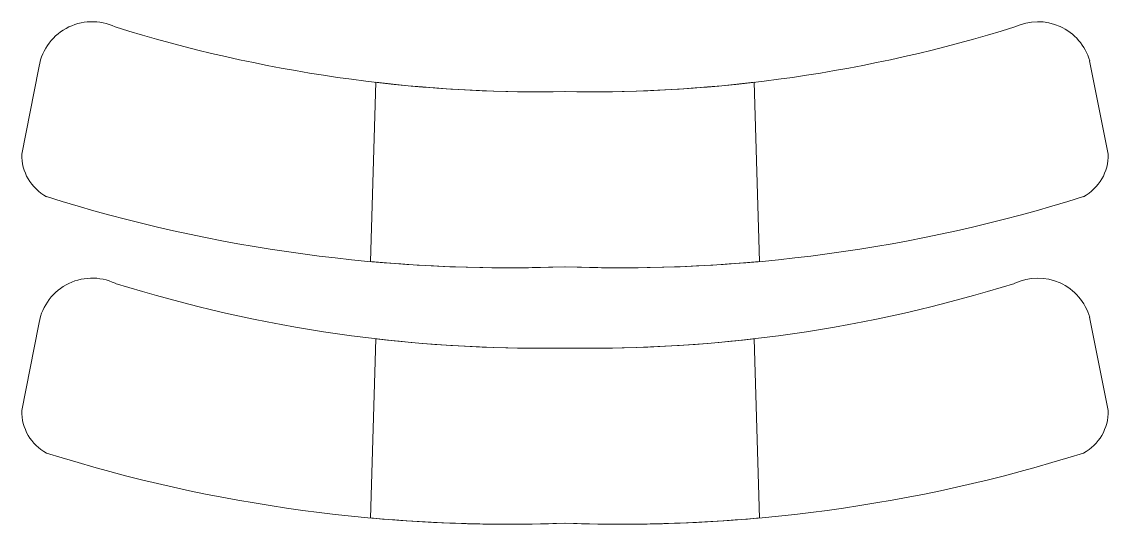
# Model space of a CAD drawing. Header units: millimetres. Extents: x -116 to 116, y 0 to 108.
import ezdxf

# ---------------------------------------------------------------- set-up
doc = ezdxf.new("R2010")
doc.units = ezdxf.units.MM
doc.layers.add('HandschutPocket', color=7, linetype='CONTINUOUS', lineweight=0)
doc.layers.add('HandSchutz', color=3, linetype='CONTINUOUS', lineweight=0)

msp = doc.modelspace()

# ---------------------------------------------------------------- linework, layer by layer
at = {"layer": 'HandschutPocket'}
for p, q in [((-41.69, 56.13), (-40.57, 94.58)), ((41.69, 56.13), (40.57, 94.58)), ((-41.69, 1.13), (-40.57, 39.58)), ((41.69, 1.13), (40.57, 39.58))]:
    msp.add_line(p, q, dxfattribs=at)
for centre, radius, start, end in [((-5.3, 397.35), 304.82, 263.3555, 270.9967), ((5.3, 397.35), 304.82, 269.0033, 276.6445), ((-11.96, 384.7), 329.91, 264.8288, 272.0772), ((11.96, 384.7), 329.91, 267.9228, 275.1712), ((-5.3, 342.35), 304.82, 263.3555, 270.9967), ((5.3, 342.35), 304.82, 269.0033, 276.6445), ((-11.96, 329.7), 329.91, 264.8288, 272.0772), ((11.96, 329.7), 329.91, 267.9228, 275.1712)]:
    msp.add_arc(centre, radius, start, end, dxfattribs=at)
at = {"layer": 'HandSchutz'}
for p, q in [((116.46, 79.16), (112.47, 99.19)), ((-116.46, 79.16), (-112.84, 97.35)), ((-116.46, 24.16), (-112.84, 42.35)), ((116.46, 24.16), (112.47, 44.19))]:
    msp.add_line(p, q, dxfattribs=at)
for centre, radius, start, end in [((-101.36, 96.02), 11.56, 64.6339, 173.3787), ((101.36, 96.02), 11.56, 15.9016, 115.3661), ((-5.3, 397.35), 304.82, 252.6094, 270.9967), ((5.3, 397.35), 304.82, 269.0033, 287.3906), ((-106.33, 78.96), 10.13, 178.8756, 241.5895), ((106.33, 78.96), 10.13, 298.4105, 1.1244), ((-11.96, 384.7), 329.91, 252.5025, 272.0772), ((11.96, 384.7), 329.91, 267.9228, 287.4975), ((-101.36, 41.02), 11.56, 64.6339, 173.3787), ((-5.3, 342.35), 304.82, 252.6094, 270.9967), ((5.3, 342.35), 304.82, 269.0033, 287.3906), ((101.36, 41.02), 11.56, 15.9016, 115.3661), ((-106.33, 23.96), 10.13, 178.8756, 241.5895), ((106.33, 23.96), 10.13, 298.4105, 1.1244), ((-11.96, 329.7), 329.91, 252.5025, 272.0772), ((11.96, 329.7), 329.91, 267.9228, 287.4975)]:
    msp.add_arc(centre, radius, start, end, dxfattribs=at)

doc.saveas('drawing.dxf')
